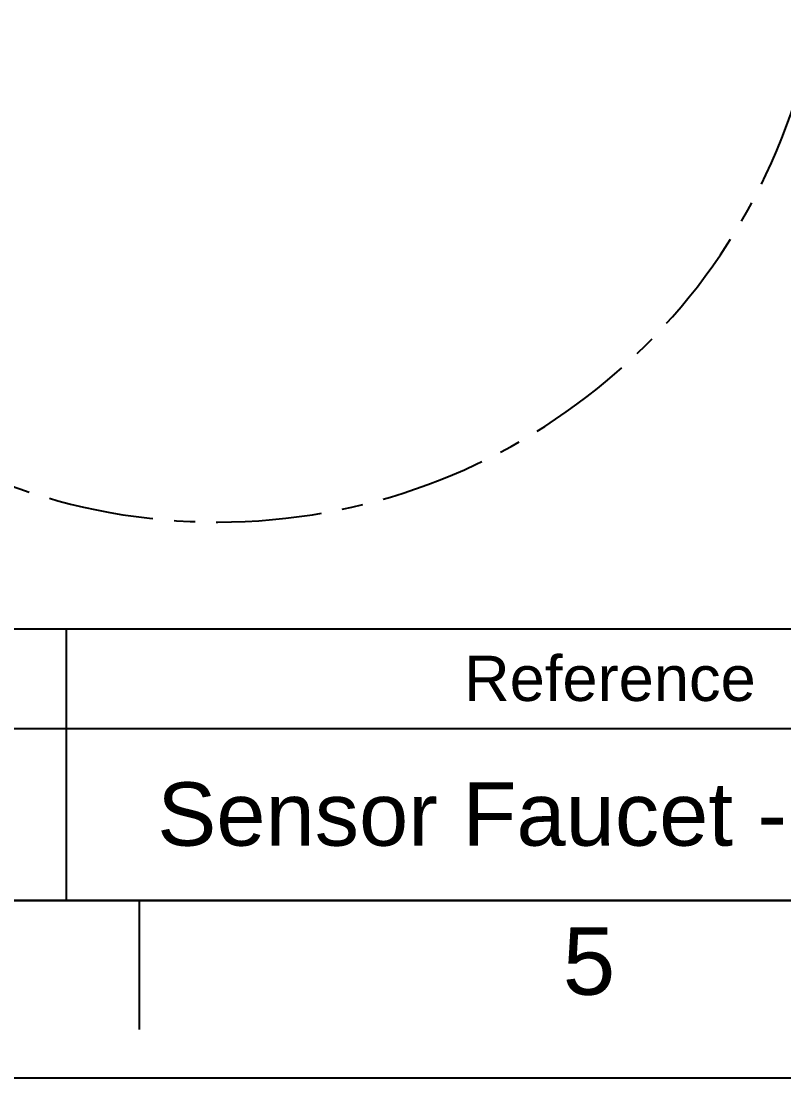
# Model space of a CAD drawing. Header units: millimetres. Extents: x 240 to 1080, y -29 to 565.
# Drawn here: x 646.4 to 732.4, y -29.1 to 90 of the extents above; entities that cross this region are included whole.
import ezdxf

# ---------------------------------------------------------------- set-up
doc = ezdxf.new("R2010")
doc.units = ezdxf.units.MM
doc.header["$LTSCALE"] = 0.75
doc.linetypes.add('CENTERX2', pattern=[101.6, 63.5, -12.7, 12.7, -12.7])
for name, color, linetype in [('CENTER', 1, 'CENTERX2'), ('FORM', 7, 'Continuous'), ('TEXT', 2, 'Continuous')]:
    doc.layers.add(name, color=color, linetype=linetype)
doc.styles.get("Standard").update_dxf_attribs({"font": 'arial.ttf'})

msp = doc.modelspace()

# ---------------------------------------------------------------- linework, layer by layer
at = {"layer": 'CENTER', "ltscale": 0.25}
msp.add_arc((668.6, 101.88), 68.32, 189.9803, 350.0197, dxfattribs=at)
at = {"layer": 'FORM'}
for p, q in [((507.7, 21.52), (1059.74, 21.52)), ((651.57, -9.09), (651.57, 21.52)), ((459.74, 10.29), (937.29, 10.29)), ((459.74, -9.09), (1059.74, -9.09))]:
    msp.add_line(p, q, dxfattribs=at)
at = {"layer": 'FORM', "color": 7, "linetype": 'Continuous'}
for p, q in [((1059.74, -9.09), (259.74, -9.09)), ((659.74, -9.09), (659.74, -23.63)), ((239.74, -29.09), (1079.74, -29.09))]:
    msp.add_line(p, q, dxfattribs=at)

# ---------------------------------------------------------------- texts
at = {"layer": 'FORM', "insert": (710.44, -15.97), "char_height": 7.62, "attachment_point": 5}
msp.add_mtext_dynamic_manual_height_columns('5', width=50, gutter_width=12.5, heights=[0], dxfattribs=at)
at = {"layer": 'TEXT', "attachment_point": 5}
for s, insert, char_height in [('Reference', (712.8, 15.91), 5.102), ('Sensor Faucet - Series', (712.8, 0.6), 7.1429)]:
    msp.add_mtext_dynamic_manual_height_columns(s, width=122.449, gutter_width=25.51, heights=[0], dxfattribs=dict(at, insert=insert, char_height=char_height))

doc.saveas('drawing.dxf')
